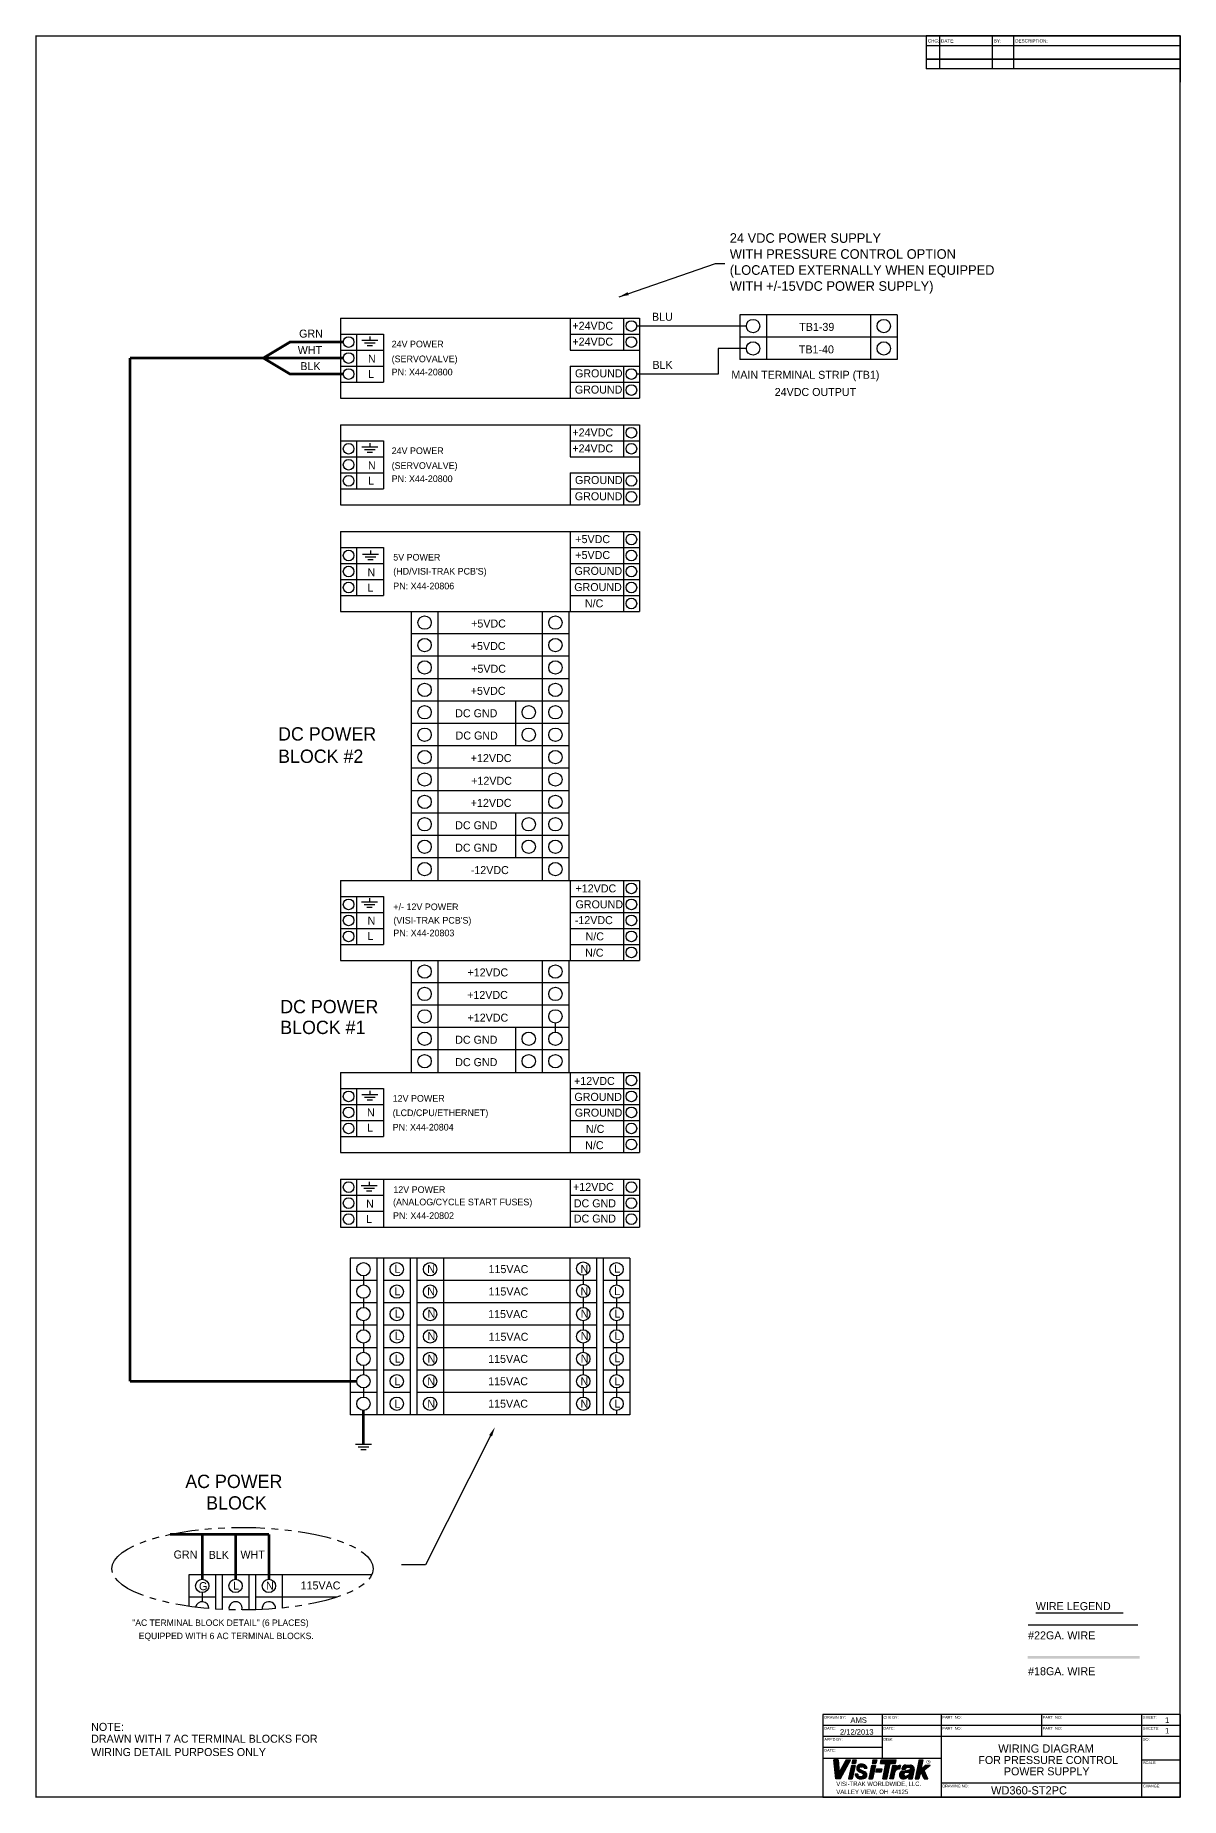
# Model space of a CAD drawing. Extents: x -174 to 331, y -206 to 77.
# Drawn here: x -6.07 to 15.41, y -206.46 to -173.42 of the extents above; entities that cross this region are included whole.
import ezdxf
from ezdxf import colors
from ezdxf.entities.mleader import LeaderData, LeaderLine
from ezdxf.enums import TextEntityAlignment as Align
from ezdxf.math import Vec2, Vec3

# ---------------------------------------------------------------- set-up
doc = ezdxf.new("R2010")
doc.units = 0
doc.header["$MEASUREMENT"] = 0
doc.linetypes.add('HIDDEN', pattern=[0.375, 0.25, -0.125])
doc.linetypes.add('PHANTOM2', pattern=[1.25, 0.625, -0.125, 0.125, -0.125, 0.125, -0.125])
doc.layers.get('0').update_dxf_attribs({"linetype": 'CONTINUOUS'})
doc.layers.add('1', color=3, linetype='CONTINUOUS')
doc.layers.add('TITLE', color=2, linetype='CONTINUOUS')
doc.dimstyles.get("Standard").update_dxf_attribs({"dimtxt": 0.18, "dimasz": 0.18, "dimexe": 0.18, "dimexo": 0.0625, "dimgap": 0.09, "dimtad": 0, "dimtih": 1, "dimtoh": 1, "dimdec": 4, "dimzin": 0, "dimdsep": 46, "dimtxsty": 'Standard', "dimcen": 0.09, "dimadec": 0, "dimazin": 0, "dimtfac": 1, "dimtdec": 4, "dimtofl": 0, "dimtmove": 0, "dimatfit": 3, "dimfxl": 1, "dimtolj": 1, "dimtzin": 0, "dimarcsym": 0})

# ---------------------------------------------------------------- blocks, each defined once
blk = doc.blocks.new('REVTITLE')
at = {"color": 2}
blk.add_line((3.85, 0), (3.85, -0.35), dxfattribs=at)
at = {"layer": 'TITLE'}
for p, q in [((3.85, 0), (0, 0)), ((0, 0), (0, -0.35)), ((3.85, -0.15), (0, -0.15)), ((0.2, 0), (0.2, -0.35)), ((1, 0), (1, -0.35)), ((1.325, 0), (1.325, -0.35))]:
    blk.add_line(p, q, dxfattribs=at)
for s, p in [('CHG:', (0.025, -0.1)), ('DATE:', (0.225, -0.1)), ('BY:', (1.025, -0.1)), ('DESCRIPTION:', (1.35, -0.1))]:
    blk.add_text(s, height=0.05, dxfattribs=at).set_placement(p)

msp = doc.modelspace()

# ---------------------------------------------------------------- hatches: boundary and pattern name
at = {"layer": 'TITLE'}
h = msp.add_hatch(dxfattribs=at)
h.set_pattern_fill('ANSI31', color=3, scale=0.0515, style=0)
h.set_pattern_definition([(45, (-15.762722, -206.030594), (-0.0045519999, 0.0045519999), [])])
h.paths.add_polyline_path([(9.96, -205.814), (10.059, -205.814), (10.074, -205.745), (9.791, -205.745), (9.776, -205.814), (9.88, -205.814), (9.821, -206.102), (9.9, -206.102)])
h.paths.add_polyline_path([(10.07, -205.878), (10.077, -205.849), (10.007, -205.849), (9.955, -206.102), (10.024, -206.102), (10.05, -205.979, -0.412622), (10.136, -205.92), (10.151, -205.849, 0.177777)])
h.paths.add_polyline_path([(10.324, -205.932), (10.201, -205.955, -0.000192), (10.201, -205.955, 1.176322), (10.236, -206.098), (10.315, -206.057), (10.306, -206.102), (10.375, -206.102), (10.411, -205.927, 0.450896), (10.338, -205.844), (10.254, -205.844, 0.343381), (10.182, -205.9), (10.178, -205.92), (10.247, -205.92, -0.408367), (10.285, -205.883), (10.321, -205.883, -0.927229)])
h.paths.add_polyline_path([(10.337, -205.978, -0.222166), (10.261, -206.05, -1.186669), (10.249, -205.978)], flags=16)
h.paths.add_polyline_path([(10.534, -205.923), (10.571, -205.745), (10.502, -205.745), (10.427, -206.102), (10.497, -206.102), (10.513, -206.023), (10.549, -205.991), (10.596, -206.102), (10.665, -206.102), (10.599, -205.945), (10.712, -205.844), (10.622, -205.844)])
h.paths.add_polyline_path([(9.559, -206.102), (9.628, -206.102), (9.684, -205.849), (9.615, -205.849)])
h.paths.add_polyline_path([(9.806, -205.913), (9.707, -205.913), (9.692, -205.978), (9.791, -205.978)])
h.paths.add_polyline_path([(9.692, -205.814), (9.707, -205.745), (9.638, -205.745), (9.622, -205.814)])
h.paths.add_polyline_path([(9.406, -205.873), (9.44, -205.873, -0.378254), (9.475, -205.903), (9.526, -205.903, 0.105062), (9.517, -205.872, 0.423951), (9.359, -205.847, 0.564165), (9.374, -205.968), (9.443, -205.998, -0.850893), (9.428, -206.058), (9.387, -206.058, -0.428023), (9.356, -206.024), (9.356, -206.015), (9.304, -206.015, 0.10636), (9.309, -206.043, 0.275844), (9.407, -206.102), (9.437, -206.102, 0.11899), (9.487, -206.087, 0.591571), (9.486, -205.967), (9.395, -205.926, -0.984349)])
h.paths.add_polyline_path([(9.303, -205.849), (9.234, -205.849), (9.178, -206.102), (9.247, -206.102)])
h.paths.add_polyline_path([(9.311, -205.814), (9.321, -205.745), (9.257, -205.745), (9.242, -205.814)])
h.paths.add_polyline_path([(9.216, -205.745), (9.132, -205.745), (9.003, -205.983), (8.983, -205.745), (8.904, -205.745), (8.943, -206.102), (9.023, -206.102)])

# ---------------------------------------------------------------- linework, layer by layer
at = {"color": 2}
for p, q in [((10.636, -173.864), (15.395, -173.864)), ((15.395, -173.864), (15.395, -174.296))]:
    msp.add_line(p, q, dxfattribs=at)
for p, q in [((-0.342, -178.719), (5.258, -178.719)), ((-0.342, -178.719), (5.258, -178.719)), ((-0.342, -178.719), (-0.342, -180.219)), ((3.958, -178.719), (3.958, -179.319)), ((4.958, -178.719), (4.958, -179.319)), ((5.258, -178.719), (5.258, -180.219)), ((5.258, -178.719), (5.258, -180.219)), ((7.139, -178.659), (7.139, -179.499)), ((9.59, -178.659), (9.59, -179.499)), ((10.09, -178.659), (10.09, -179.499)), ((-0.342, -179.019), (0.458, -179.019)), ((-0.042, -179.019), (-0.042, -179.919)), ((0.458, -179.019), (0.458, -179.919)), ((3.958, -179.019), (5.258, -179.019)), ((7.264, -178.869), (5.208, -178.869)), ((-1.291, -179.169), (-1.791, -179.469)), ((-0.292, -179.169), (-1.291, -179.169)), ((-0.342, -179.319), (0.458, -179.319)), ((3.958, -179.319), (5.258, -179.319)), ((6.735, -179.289), (6.735, -179.769)), ((7.264, -179.289), (6.735, -179.289)), ((6.735, -179.289), (6.735, -179.769)), ((7.264, -179.289), (6.735, -179.289)), ((-1.791, -179.469), (-1.291, -179.769)), ((-0.292, -179.469), (-1.791, -179.469)), ((-0.342, -179.619), (0.458, -179.619)), ((3.958, -179.619), (3.958, -180.219)), ((3.958, -179.619), (5.258, -179.619)), ((4.958, -179.619), (4.958, -180.219)), ((-0.292, -179.769), (-1.291, -179.769)), ((-0.342, -179.919), (0.458, -179.919)), ((3.958, -179.919), (5.258, -179.919)), ((6.735, -179.769), (5.208, -179.769)), ((-0.342, -180.219), (5.258, -180.219)), ((-0.342, -180.219), (5.258, -180.219)), ((0.982, -180.219), (3.933, -180.219)), ((-0.342, -180.719), (5.258, -180.719)), ((-0.342, -180.719), (5.258, -180.719)), ((-0.342, -180.719), (-0.342, -182.219)), ((-0.342, -181.019), (0.458, -181.019)), ((-0.042, -181.019), (-0.042, -181.919)), ((0.458, -181.019), (0.458, -181.919)), ((3.958, -180.719), (3.958, -181.319)), ((3.958, -181.019), (5.258, -181.019)), ((4.958, -180.719), (4.958, -181.319)), ((5.258, -180.719), (5.258, -182.219)), ((-0.342, -181.319), (0.458, -181.319)), ((3.958, -181.319), (5.258, -181.319)), ((-0.342, -181.619), (0.458, -181.619)), ((3.958, -181.619), (3.958, -182.219)), ((3.958, -181.619), (5.258, -181.619)), ((4.958, -181.619), (4.958, -182.219)), ((-0.342, -181.919), (0.458, -181.919)), ((3.958, -181.919), (5.258, -181.919)), ((-0.342, -182.219), (5.258, -182.219)), ((-0.342, -182.219), (5.258, -182.219)), ((0.982, -182.219), (3.933, -182.219)), ((-0.342, -182.719), (5.258, -182.719)), ((-0.342, -182.719), (5.258, -182.719)), ((-0.342, -182.719), (-0.342, -184.219)), ((-0.342, -183.019), (0.458, -183.019)), ((-0.042, -183.019), (-0.042, -183.919)), ((0.458, -183.019), (0.458, -183.919)), ((3.958, -182.719), (3.958, -184.219)), ((3.958, -183.019), (5.258, -183.019)), ((4.958, -182.719), (4.958, -184.219)), ((5.258, -182.719), (5.258, -184.219)), ((-0.342, -183.319), (0.458, -183.319)), ((3.958, -183.319), (5.258, -183.319)), ((-0.342, -183.619), (0.458, -183.619)), ((3.958, -183.619), (5.258, -183.619)), ((-0.342, -183.919), (0.458, -183.919)), ((3.958, -183.919), (5.258, -183.919)), ((-0.342, -184.219), (5.258, -184.219)), ((0.982, -184.219), (3.933, -184.219)), ((0.982, -184.219), (0.982, -186.319)), ((3.433, -184.219), (3.433, -186.319)), ((3.933, -184.219), (3.933, -186.319)), ((2.933, -185.899), (2.933, -186.319)), ((0.982, -186.319), (0.982, -189.259)), ((2.933, -186.319), (2.933, -186.739)), ((3.433, -186.319), (3.433, -189.259)), ((3.933, -186.319), (3.933, -189.259)), ((2.933, -187.999), (2.933, -188.839)), ((-0.342, -189.259), (-0.342, -190.759)), ((-0.342, -189.259), (5.258, -189.259)), ((-0.342, -189.259), (5.258, -189.259)), ((0.982, -189.259), (3.933, -189.259)), ((3.958, -189.259), (3.958, -190.759)), ((4.958, -189.259), (4.958, -190.759)), ((5.258, -189.259), (5.258, -190.759)), ((-0.342, -189.559), (0.458, -189.559)), ((-0.042, -189.559), (-0.042, -190.459)), ((0.458, -189.559), (0.458, -190.459)), ((3.958, -189.559), (5.258, -189.559)), ((-0.342, -189.859), (0.458, -189.859)), ((3.958, -189.859), (5.258, -189.859)), ((-0.342, -190.159), (0.458, -190.159)), ((3.958, -190.159), (5.258, -190.159)), ((-0.342, -190.459), (0.458, -190.459)), ((3.958, -190.459), (5.258, -190.459)), ((-0.342, -190.759), (5.258, -190.759)), ((0.982, -190.759), (3.933, -190.759)), ((0.982, -190.759), (3.933, -190.759)), ((0.982, -190.759), (0.982, -192.859)), ((3.433, -190.759), (3.433, -192.859)), ((3.933, -190.759), (3.933, -192.859)), ((3.683, -192.104), (3.683, -191.934)), ((2.933, -192.019), (2.933, -192.859)), ((-0.342, -192.859), (5.258, -192.859)), ((-0.342, -192.859), (5.258, -192.859)), ((-0.342, -192.859), (-0.342, -194.359)), ((0.982, -192.859), (3.933, -192.859)), ((3.958, -192.859), (3.958, -194.359)), ((4.958, -192.859), (4.958, -194.359)), ((5.258, -192.859), (5.258, -194.359)), ((-0.342, -193.159), (0.458, -193.159)), ((-0.042, -193.159), (-0.042, -194.059)), ((0.458, -193.159), (0.458, -194.059)), ((3.958, -193.159), (5.258, -193.159)), ((-0.342, -193.459), (0.458, -193.459)), ((3.958, -193.459), (5.258, -193.459)), ((-0.342, -193.759), (0.458, -193.759)), ((3.958, -193.759), (5.258, -193.759)), ((-0.342, -194.059), (0.458, -194.059)), ((3.958, -194.059), (5.258, -194.059)), ((-0.342, -194.359), (5.258, -194.359)), ((0.982, -194.359), (3.933, -194.359)), ((-0.342, -194.859), (5.258, -194.859)), ((-0.342, -194.859), (5.258, -194.859)), ((-0.342, -194.859), (5.258, -194.859)), ((-0.342, -194.859), (-0.342, -195.759)), ((-0.042, -194.859), (-0.042, -195.759)), ((0.458, -194.859), (0.458, -195.759)), ((0.982, -194.859), (3.933, -194.859)), ((3.958, -194.859), (3.958, -195.759)), ((4.958, -194.859), (4.958, -195.759)), ((5.258, -194.859), (5.258, -195.759)), ((-0.342, -195.159), (0.458, -195.159)), ((3.958, -195.159), (5.258, -195.159)), ((-0.342, -195.459), (0.458, -195.459)), ((3.958, -195.459), (5.258, -195.459)), ((-0.342, -195.759), (5.258, -195.759)), ((-0.165, -196.339), (-0.165, -199.279)), ((0.335, -196.339), (0.335, -199.279)), ((0.46, -196.339), (0.46, -199.279)), ((0.96, -196.339), (0.96, -199.279)), ((1.085, -196.339), (1.085, -199.279)), ((1.585, -196.339), (1.585, -199.279)), ((3.956, -196.339), (3.956, -199.279)), ((4.456, -196.339), (4.456, -199.279)), ((4.581, -196.339), (4.581, -199.279)), ((5.081, -196.339), (5.081, -199.279)), ((0.085, -196.674), (0.085, -196.844)), ((4.206, -196.661), (4.206, -196.844)), ((4.581, -196.759), (4.581, -198.859)), ((4.831, -196.674), (4.831, -196.844)), ((0.085, -197.094), (0.085, -197.264)), ((4.206, -197.081), (4.206, -197.264)), ((4.831, -197.094), (4.831, -197.264)), ((0.085, -197.514), (0.085, -197.684)), ((4.206, -197.514), (4.206, -197.684)), ((4.831, -197.514), (4.831, -197.684)), ((0.085, -197.934), (0.085, -198.104)), ((4.206, -197.934), (4.206, -198.104)), ((4.831, -197.934), (4.831, -198.104)), ((0.085, -198.354), (0.085, -198.524)), ((4.206, -198.354), (4.206, -198.524)), ((4.831, -198.354), (4.831, -198.524)), ((0.085, -198.774), (0.085, -198.944)), ((4.206, -198.774), (4.206, -198.944)), ((4.831, -198.774), (4.831, -198.859)), ((4.831, -198.774), (4.831, -198.944)), ((4.831, -199.194), (4.831, -199.279)), ((-2.938, -202.36), (-2.938, -201.519)), ((-2.313, -202.36), (-2.313, -201.519)), ((-1.688, -202.36), (-1.688, -201.519)), ((-3.188, -202.275), (-3.188, -202.868)), ((-2.688, -202.275), (-2.688, -202.919)), ((-2.563, -202.275), (-2.563, -202.927)), ((-2.063, -202.275), (-2.063, -202.935)), ((-1.938, -202.275), (-1.938, -202.932)), ((-1.438, -202.275), (-1.438, -202.9)), ((-2.938, -202.61), (-2.938, -202.78)), ((12.69, -202.989), (14.327, -202.989)), ((12.544, -203.213), (14.606, -203.213))]:
    msp.add_line(p, q)
at = {"color": 7, "linetype": 'Continuous'}
for p, q in [((10.09, -178.659), (7.139, -178.659)), ((7.639, -178.659), (7.639, -179.499)), ((10.09, -179.079), (7.139, -179.079)), ((10.09, -179.499), (7.139, -179.499)), ((1.482, -184.219), (1.482, -186.319)), ((3.933, -184.639), (0.982, -184.639)), ((3.933, -185.059), (0.982, -185.059)), ((3.933, -185.479), (0.982, -185.479)), ((3.933, -185.899), (0.982, -185.899)), ((3.933, -186.319), (0.982, -186.319)), ((3.933, -186.319), (0.982, -186.319)), ((1.482, -186.319), (1.482, -189.259)), ((3.933, -186.739), (0.982, -186.739)), ((3.933, -187.159), (0.982, -187.159)), ((3.933, -187.579), (0.982, -187.579)), ((3.933, -187.999), (0.982, -187.999)), ((3.933, -188.419), (0.982, -188.419)), ((3.933, -188.419), (0.982, -188.419)), ((3.933, -188.839), (0.982, -188.839)), ((1.482, -190.759), (1.482, -192.859)), ((3.933, -191.179), (0.982, -191.179)), ((3.933, -191.599), (0.982, -191.599)), ((3.933, -192.019), (0.982, -192.019)), ((3.933, -192.439), (0.982, -192.439)), ((5.081, -196.339), (-0.165, -196.339)), ((0.335, -196.759), (-0.165, -196.759)), ((0.96, -196.759), (0.46, -196.759)), ((4.456, -196.759), (1.085, -196.759)), ((5.081, -196.759), (4.581, -196.759)), ((0.335, -197.179), (-0.165, -197.179)), ((0.96, -197.179), (0.46, -197.179)), ((4.456, -197.179), (1.085, -197.179)), ((5.081, -197.179), (4.581, -197.179)), ((0.335, -197.599), (-0.165, -197.599)), ((0.96, -197.599), (0.46, -197.599)), ((4.456, -197.599), (1.085, -197.599)), ((5.081, -197.599), (4.581, -197.599)), ((0.335, -198.019), (-0.165, -198.019)), ((0.96, -198.019), (0.46, -198.019)), ((4.456, -198.019), (1.085, -198.019)), ((5.081, -198.019), (4.581, -198.019)), ((0.335, -198.439), (-0.165, -198.439)), ((0.96, -198.439), (0.46, -198.439)), ((4.456, -198.439), (1.085, -198.439)), ((2.505, -198.439), (1.585, -198.439)), ((5.081, -198.439), (4.581, -198.439)), ((0.335, -198.859), (-0.165, -198.859)), ((0.96, -198.859), (0.46, -198.859)), ((4.456, -198.859), (1.085, -198.859)), ((2.505, -198.859), (1.585, -198.859)), ((5.081, -198.859), (4.581, -198.859)), ((5.081, -199.279), (-0.165, -199.279)), ((2.505, -199.279), (1.585, -199.279)), ((0.243, -202.275), (-3.188, -202.275)), ((-2.688, -202.695), (-3.188, -202.695)), ((-2.063, -202.695), (-2.563, -202.695)), ((-0.405, -202.695), (-1.938, -202.695))]:
    msp.add_line(p, q, dxfattribs=at)
at = {"color": 3}
for p, q in [((0.056, -179.134), (0.356, -179.134)), ((0.106, -179.184), (0.306, -179.184)), ((0.156, -179.234), (0.256, -179.234)), ((0.206, -179.066), (0.206, -179.134)), ((0.056, -181.134), (0.356, -181.134)), ((0.106, -181.184), (0.306, -181.184)), ((0.156, -181.234), (0.256, -181.234)), ((0.206, -181.066), (0.206, -181.134)), ((0.065, -183.142), (0.365, -183.142)), ((0.115, -183.192), (0.315, -183.192)), ((0.165, -183.242), (0.265, -183.242)), ((0.215, -183.075), (0.215, -183.142)), ((0.201, -189.592), (0.201, -189.66)), ((0.051, -189.66), (0.351, -189.66)), ((0.101, -189.71), (0.301, -189.71)), ((0.151, -189.76), (0.251, -189.76)), ((0.205, -193.207), (0.205, -193.275)), ((0.055, -193.275), (0.355, -193.275)), ((0.105, -193.325), (0.305, -193.325)), ((0.155, -193.375), (0.255, -193.375)), ((0.191, -194.911), (0.191, -194.978)), ((0.041, -194.978), (0.341, -194.978)), ((0.091, -195.028), (0.291, -195.028)), ((0.141, -195.078), (0.241, -195.078)), ((15.395, -204.898), (15.395, -206.443)), ((8.7, -206.443), (15.395, -206.443))]:
    msp.add_line(p, q, dxfattribs=at)
at = {"color": 7}
for p, q in [((-0.065, -199.83), (0.235, -199.83)), ((0.085, -199.667), (0.085, -199.83)), ((-0.015, -199.88), (0.185, -199.88)), ((0.035, -199.93), (0.135, -199.93))]:
    msp.add_line(p, q, dxfattribs=at)
at = {"const_width": 0.05}
for points in [[(-0.292, -179.169), (-1.291, -179.169), (-1.791, -179.469), (-1.291, -179.769), (-0.292, -179.769)], [(-1.791, -179.469), (-0.292, -179.469)], [(0.085, -199.194), (0.085, -199.83)], [(-2.938, -201.519), (-2.938, -202.36)], [(-2.313, -201.519), (-2.313, -202.36)], [(-1.688, -201.519), (-1.688, -202.36)]]:
    msp.add_lwpolyline(points, dxfattribs=at)
at = {"linetype": 'HIDDEN', "const_width": 0.05}
for points in [[(-4.291, -198.649), (-4.291, -179.469)], [(-1.791, -179.469), (-4.291, -179.469)], [(-0.04, -198.649), (-4.291, -198.649)], [(-1.688, -201.519), (-3.541, -201.519)]]:
    msp.add_lwpolyline(points, dxfattribs=at)
for centre, radius in [((5.108, -178.869), 0.1), ((7.389, -178.869), 0.125), ((9.84, -178.869), 0.125), ((-0.192, -179.169), 0.1), ((-0.192, -179.469), 0.1), ((5.108, -179.169), 0.1), ((7.389, -179.289), 0.125), ((9.84, -179.289), 0.125), ((-0.192, -179.769), 0.1), ((5.108, -179.769), 0.1), ((5.108, -180.069), 0.1), ((5.108, -180.869), 0.1), ((-0.192, -181.169), 0.1), ((-0.192, -181.469), 0.1), ((5.108, -181.169), 0.1), ((-0.192, -181.769), 0.1), ((5.108, -181.769), 0.1), ((5.108, -182.069), 0.1), ((5.108, -182.869), 0.1), ((-0.192, -183.169), 0.1), ((5.108, -183.169), 0.1), ((-0.192, -183.469), 0.1), ((-0.192, -183.769), 0.1), ((5.108, -183.469), 0.1), ((5.108, -183.769), 0.1), ((5.108, -184.069), 0.1), ((1.232, -184.429), 0.125), ((3.683, -184.429), 0.125), ((1.232, -184.849), 0.125), ((3.683, -184.849), 0.125), ((1.232, -185.269), 0.125), ((3.683, -185.269), 0.125), ((1.232, -185.689), 0.125), ((3.683, -185.689), 0.125), ((1.232, -186.109), 0.125), ((3.183, -186.109), 0.125), ((3.683, -186.109), 0.125), ((1.232, -186.529), 0.125), ((3.183, -186.529), 0.125), ((3.683, -186.529), 0.125), ((1.232, -186.949), 0.125), ((3.683, -186.949), 0.125), ((1.232, -187.369), 0.125), ((3.683, -187.369), 0.125), ((1.232, -187.789), 0.125), ((3.683, -187.789), 0.125), ((1.232, -188.209), 0.125), ((3.183, -188.209), 0.125), ((3.683, -188.209), 0.125), ((1.232, -188.629), 0.125), ((3.183, -188.629), 0.125), ((3.683, -188.629), 0.125), ((1.232, -189.049), 0.125), ((3.683, -189.049), 0.125), ((-0.192, -189.709), 0.1), ((5.108, -189.409), 0.1), ((5.108, -189.709), 0.1), ((-0.192, -190.009), 0.1), ((5.108, -190.009), 0.1), ((-0.192, -190.309), 0.1), ((5.108, -190.309), 0.1), ((5.108, -190.609), 0.1), ((1.232, -190.969), 0.125), ((3.683, -190.969), 0.125), ((1.232, -191.389), 0.125), ((3.683, -191.389), 0.125), ((1.232, -191.809), 0.125), ((3.683, -191.809), 0.125), ((1.232, -192.229), 0.125), ((3.183, -192.229), 0.125), ((3.683, -192.229), 0.125), ((1.232, -192.649), 0.125), ((3.183, -192.649), 0.125), ((3.683, -192.649), 0.125), ((5.108, -193.009), 0.1), ((-0.192, -193.309), 0.1), ((5.108, -193.309), 0.1), ((-0.192, -193.609), 0.1), ((5.108, -193.609), 0.1), ((-0.192, -193.909), 0.1), ((5.108, -193.909), 0.1), ((5.108, -194.209), 0.1), ((-0.192, -195.009), 0.1), ((5.108, -195.009), 0.1), ((-0.192, -195.309), 0.1), ((5.108, -195.309), 0.1), ((-0.192, -195.609), 0.1), ((5.108, -195.609), 0.1), ((0.085, -196.549), 0.125), ((0.71, -196.549), 0.125), ((1.335, -196.549), 0.125), ((4.206, -196.536), 0.125), ((4.831, -196.549), 0.125), ((0.085, -196.969), 0.125), ((0.71, -196.969), 0.125), ((1.335, -196.969), 0.125), ((4.206, -196.956), 0.125), ((4.831, -196.969), 0.125), ((0.085, -197.389), 0.125), ((0.71, -197.389), 0.125), ((1.335, -197.389), 0.125), ((4.206, -197.389), 0.125), ((4.831, -197.389), 0.125), ((0.085, -197.809), 0.125), ((0.71, -197.809), 0.125), ((1.335, -197.809), 0.125), ((4.206, -197.809), 0.125), ((4.831, -197.809), 0.125), ((0.085, -198.229), 0.125), ((0.71, -198.229), 0.125), ((1.335, -198.229), 0.125), ((4.206, -198.229), 0.125), ((4.831, -198.229), 0.125), ((0.085, -198.649), 0.125), ((0.71, -198.649), 0.125), ((1.335, -198.649), 0.125), ((4.206, -198.649), 0.125), ((4.831, -198.649), 0.125), ((0.085, -199.069), 0.125), ((0.71, -199.069), 0.125), ((1.335, -199.069), 0.125), ((4.206, -199.069), 0.125), ((4.831, -199.069), 0.125), ((-2.938, -202.485), 0.125), ((-2.313, -202.485), 0.125), ((-1.688, -202.485), 0.125)]:
    msp.add_circle(centre, radius)
for centre, start, end in [((-2.938, -202.905), 357.8309, 170.455), ((-2.313, -202.905), 345.6934, 192.3494), ((-1.688, -202.905), 357.3118, 190.1411)]:
    msp.add_arc(centre, 0.125, start, end)
at = {"linetype": 'PHANTOM2'}
msp.add_ellipse((-2.181, -202.162), major_axis=(-2.45, 0), ratio=0.315798, dxfattribs=at)
msp.add_trace([(12.538, -203.801), (12.538, -203.851), (14.638, -203.801), (14.638, -203.851)])
at = {"layer": 'TITLE'}
for p, q in [((15.395, -173.864), (10.636, -173.864)), ((10.636, -173.864), (10.636, -174.049)), ((15.395, -174.049), (10.636, -174.049)), ((10.883, -173.864), (10.883, -174.049)), ((11.872, -173.864), (11.872, -174.049)), ((12.274, -173.864), (12.274, -174.049))]:
    msp.add_line(p, q, dxfattribs=at)
at = {"layer": 'TITLE', "color": 3}
for p, q in [((15.395, -204.898), (8.7, -204.898)), ((8.7, -204.898), (8.7, -206.443)), ((15.395, -205.104), (8.7, -205.104)), ((9.807, -204.898), (9.807, -205.722)), ((10.914, -204.898), (10.914, -206.443)), ((12.794, -204.898), (12.794, -205.31)), ((14.674, -204.898), (14.674, -206.443)), ((15.395, -205.31), (8.7, -205.31)), ((9.807, -205.516), (8.7, -205.516)), ((10.914, -205.722), (8.7, -205.722)), ((8.943, -206.102), (8.904, -205.745)), ((8.983, -205.745), (8.904, -205.745)), ((8.983, -205.745), (9.003, -205.983)), ((9.132, -205.745), (9.003, -205.983)), ((9.216, -205.745), (9.023, -206.102)), ((9.132, -205.745), (9.216, -205.745)), ((9.257, -205.745), (9.242, -205.814)), ((9.242, -205.814), (9.311, -205.814)), ((9.257, -205.745), (9.321, -205.745)), ((9.321, -205.745), (9.311, -205.814)), ((9.638, -205.745), (9.622, -205.814)), ((9.622, -205.814), (9.692, -205.814)), ((9.638, -205.745), (9.707, -205.745)), ((9.707, -205.745), (9.692, -205.814)), ((9.776, -205.814), (9.791, -205.745)), ((9.776, -205.814), (9.88, -205.814)), ((9.791, -205.745), (10.074, -205.745)), ((9.821, -206.102), (9.88, -205.814)), ((9.9, -206.102), (9.96, -205.814)), ((9.96, -205.814), (10.059, -205.814)), ((10.059, -205.814), (10.074, -205.745)), ((10.502, -205.745), (10.427, -206.102)), ((10.502, -205.745), (10.571, -205.745)), ((10.571, -205.745), (10.534, -205.923)), ((14.674, -205.747), (15.395, -205.747)), ((9.023, -206.102), (8.943, -206.102)), ((9.234, -205.849), (9.178, -206.102)), ((9.178, -206.102), (9.247, -206.102)), ((9.178, -206.102), (9.247, -206.102)), ((9.232, -205.849), (9.304, -205.849)), ((9.234, -205.849), (9.303, -205.849)), ((9.303, -205.849), (9.247, -206.102)), ((9.356, -206.015), (9.304, -206.015)), ((9.356, -206.015), (9.356, -206.023)), ((9.443, -205.998), (9.374, -205.968)), ((9.387, -206.058), (9.428, -206.058)), ((9.395, -205.926), (9.486, -205.967)), ((9.406, -205.873), (9.441, -205.873)), ((9.407, -206.102), (9.437, -206.102)), ((9.475, -205.903), (9.526, -205.903)), ((9.615, -205.849), (9.559, -206.102)), ((9.613, -205.849), (9.559, -206.102)), ((9.559, -206.102), (9.628, -206.102)), ((9.559, -206.102), (9.628, -206.102)), ((9.613, -205.849), (9.685, -205.849)), ((9.615, -205.849), (9.684, -205.849)), ((9.684, -205.849), (9.628, -206.102)), ((9.692, -205.978), (9.707, -205.913)), ((9.791, -205.978), (9.692, -205.978)), ((9.707, -205.913), (9.806, -205.913)), ((9.806, -205.913), (9.791, -205.978)), ((9.821, -206.102), (9.9, -206.102)), ((9.955, -206.102), (10.007, -205.849)), ((10.024, -206.102), (9.955, -206.102)), ((10.007, -205.849), (10.077, -205.849)), ((10.024, -206.102), (10.05, -205.979)), ((10.07, -205.879), (10.077, -205.849)), ((10.151, -205.849), (10.136, -205.92)), ((10.182, -205.9), (10.178, -205.92)), ((10.178, -205.92), (10.247, -205.92)), ((10.201, -205.955), (10.324, -205.932)), ((10.236, -206.098), (10.315, -206.057)), ((10.249, -205.978), (10.337, -205.978)), ((10.254, -205.844), (10.338, -205.844)), ((10.285, -205.883), (10.321, -205.883)), ((10.315, -206.057), (10.306, -206.102)), ((10.306, -206.102), (10.375, -206.102)), ((10.411, -205.927), (10.375, -206.102)), ((10.427, -206.102), (10.497, -206.102)), ((10.513, -206.023), (10.497, -206.102)), ((10.513, -206.023), (10.549, -205.991)), ((10.534, -205.923), (10.622, -205.844)), ((10.596, -206.102), (10.549, -205.991)), ((10.596, -206.102), (10.665, -206.102)), ((10.599, -205.945), (10.712, -205.844)), ((10.665, -206.102), (10.599, -205.945)), ((10.622, -205.844), (10.712, -205.844)), ((15.395, -206.185), (10.914, -206.185))]:
    msp.add_line(p, q, dxfattribs=at)
at = {"layer": 'TITLE', "color": 3, "const_width": 0.0257}
msp.add_lwpolyline([(15.395, -173.431), (15.395, -206.443), (-6.055, -206.443), (-6.055, -173.431)], close=True, dxfattribs=at)
at = {"layer": 'TITLE', "color": 3, "const_width": 0.0062}
msp.add_lwpolyline([(10.641, -205.782, 1), (10.709, -205.782, 1)], format="xyb", close=True, dxfattribs=at)
at = {"layer": 'TITLE', "color": 3}
for centre, radius, start, end in [((9.371, -206.016), 0.0669, 179.2838, 203.5684), ((9.408, -205.99), 0.112, 208.0607, 269.7456), ((9.403, -205.903), 0.0711, 127.9497, 246.1788), ((9.388, -206.026), 0.0318, 175.797, 268.4851), ((9.426, -205.936), 0.112, 34.7936, 126.6918), ((9.401, -205.9), 0.027, 79.3529, 257.5453), ((9.431, -206.027), 0.0309, 265.3511, 66.928), ((9.433, -205.99), 0.112, 272.2888, 299.4317), ((9.44, -205.908), 0.0354, 8.1095, 89.1895), ((9.454, -206.028), 0.0685, 299.1616, 61.9256), ((9.449, -205.909), 0.0776, 4.1049, 28.0953), ((10.123, -205.993), 0.0744, 79.3398, 169.0282), ((10.151, -205.973), 0.124, 90, 130.5358), ((10.207, -206.029), 0.0744, 94.4163, 292.9493), ((10.254, -205.918), 0.0744, 90, 165.806), ((10.249, -206.015), 0.0372, 89.7586, 289.2759), ((10.285, -205.92), 0.0372, 90, 178.854), ((10.222, -205.933), 0.124, 288.4864, 338.5893), ((10.321, -205.908), 0.0248, 278.6497, 90), ((10.338, -205.918), 0.0744, 352.9184, 90)]:
    msp.add_arc(centre, radius, start, end, dxfattribs=at)

# ---------------------------------------------------------------- block references
at = {"layer": 'TITLE', "color": 3, "xscale": 1.236, "yscale": 1.236, "zscale": 1.236}
msp.add_blockref('REVTITLE', (10.636, -173.431), dxfattribs=at)

# ---------------------------------------------------------------- texts
msp.add_text('"AC TERMINAL BLOCK DETAIL" (6 PLACES)', height=0.12).set_placement((-4.249, -203.234))
at = {"color": 3, "insert": (6.953, -177.696), "char_height": 0.18, "attachment_point": 4}
msp.add_mtext('24 VDC POWER SUPPLY\\PWITH PRESSURE CONTROL OPTION\\P(LOCATED EXTERNALLY WHEN EQUIPPED\\PWITH +/-15VDC POWER SUPPLY)', dxfattribs=at)
at = {"layer": '1'}
for s, p in [('BLU', (5.885, -178.77)), ('BLK', (5.882, -179.672))]:
    msp.add_text(s, height=0.15, dxfattribs=at).set_placement(p, align=Align.RIGHT)
for s, p in [('GRN', (-0.898, -179.011)), ('WHT', (-0.918, -179.319)), ('BLK', (-0.909, -179.621)), ('GRN', (-3.251, -201.896)), ('BLK', (-2.627, -201.903)), ('WHT', (-1.992, -201.898))]:
    msp.add_text(s, height=0.15, dxfattribs=at).set_placement(p, align=Align.MIDDLE)
for s, p in [('+24VDC', (4.002, -178.864)), ('+24VDC', (4.002, -179.162)), ('TB1-40', (8.248, -179.307)), ('N', (0.17, -179.48)), ('L', (0.17, -179.767)), ('GROUND', (4.051, -179.756)), ('GROUND', (4.048, -180.06)), ('+24VDC', (4.002, -180.864)), ('+24VDC', (4.002, -181.162)), ('N', (0.17, -181.48)), ('L', (0.17, -181.767)), ('GROUND', (4.051, -181.756)), ('GROUND', (4.048, -182.06)), ('+5VDC', (4.057, -182.863)), ('+5VDC', (4.057, -183.161)), ('N', (0.161, -183.487)), ('GROUND', (4.037, -183.762)), ('GROUND', (4.043, -183.458)), ('L', (0.161, -183.773)), ('N/C', (4.237, -184.067)), ('+5VDC', (2.097, -184.867)), ('+5VDC', (2.105, -185.293)), ('+5VDC', (2.097, -185.707)), ('DC GND', (1.805, -186.127)), ('+12VDC', (2.097, -186.967)), ('+12VDC', (2.105, -187.393)), ('+12VDC', (2.097, -187.807)), ('DC GND', (1.805, -188.227)), ('DC GND', (1.805, -188.647)), ('-12VDC', (2.097, -189.067)), ('+12VDC', (4.061, -189.41)), ('GROUND', (4.061, -189.709)), ('N', (0.162, -190.013)), ('-12VDC', (4.047, -190.005)), ('L', (0.162, -190.3)), ('N/C', (4.249, -190.309)), ('N/C', (4.241, -190.615)), ('+12VDC', (2.029, -191.407)), ('+12VDC', (2.036, -191.833)), ('DC GND', (1.805, -192.247)), ('DC GND', (1.805, -192.667)), ('+12VDC', (4.033, -193.02)), ('GROUND', (4.04, -193.318)), ('N', (0.152, -193.609)), ('GROUND', (4.047, -193.614)), ('L', (0.152, -193.896)), ('N/C', (4.256, -193.918)), ('N/C', (4.242, -194.224)), ('N', (0.135, -195.32)), ('+12VDC', (4.015, -195.005)), ('DC GND', (4.029, -195.313)), ('L', (0.135, -195.607)), ('DC GND', (4.029, -195.599)), ('L', (0.665, -196.541)), ('N', (1.282, -196.543)), ('N', (4.154, -196.542)), ('L', (4.787, -196.538)), ('L', (0.665, -196.961)), ('N', (1.282, -196.963)), ('N', (4.154, -196.962)), ('L', (4.787, -196.958)), ('L', (0.67, -197.381)), ('N', (1.287, -197.383)), ('115VAC', (2.423, -197.389)), ('N', (4.158, -197.382)), ('L', (4.792, -197.379)), ('L', (0.67, -197.797)), ('N', (1.287, -197.799)), ('115VAC', (2.431, -197.815)), ('N', (4.158, -197.798)), ('L', (4.792, -197.795)), ('L', (0.67, -198.222)), ('N', (1.287, -198.224)), ('115VAC', (2.423, -198.229)), ('N', (4.158, -198.222)), ('L', (4.792, -198.219)), ('L', (0.667, -198.65)), ('N', (1.284, -198.651)), ('115VAC', (2.423, -198.649)), ('N', (4.155, -198.65)), ('L', (4.789, -198.647)), ('L', (0.667, -199.07)), ('N', (1.284, -199.071)), ('115VAC', (2.423, -199.069)), ('N', (4.155, -199.07)), ('L', (4.789, -199.067)), ('G', (-2.998, -202.489)), ('L', (-2.357, -202.477)), ('N', (-1.741, -202.479))]:
    msp.add_text(s, height=0.15, dxfattribs=at).set_placement(p, align=Align.MIDDLE_LEFT)
for s, height, p in [('TB1-39', 0.15, (8.255, -178.96)), ('24V POWER', 0.125, (0.614, -179.269)), ('(SERVOVALVE)', 0.125, (0.614, -179.547)), ('PN: X44-20800', 0.125, (0.614, -179.794)), ('MAIN TERMINAL STRIP (TB1)', 0.15, (6.983, -179.858)), ('24VDC OUTPUT', 0.15, (7.795, -180.18)), ('24V POWER', 0.125, (0.614, -181.269)), ('(SERVOVALVE)', 0.125, (0.614, -181.547)), ('PN: X44-20800', 0.125, (0.614, -181.794)), ('5V POWER', 0.125, (0.644, -183.265)), ("(HD/VISI-TRAK PCB'S)", 0.125, (0.644, -183.528)), ('PN: X44-20806', 0.125, (0.644, -183.804)), ('+5VDC', 0.15, (2.104, -184.52)), ('DC POWER', 0.25, (-1.515, -186.639)), ('DC GND', 0.15, (1.812, -186.62)), ('BLOCK #2', 0.25, (-1.515, -187.058)), ('+/- 12V POWER', 0.125, (0.646, -189.818)), ("(VISI-TRAK PCB'S)", 0.125, (0.646, -190.071)), ('PN: X44-20803', 0.125, (0.646, -190.308)), ('+12VDC', 0.15, (2.035, -191.06)), ('DC POWER', 0.25, (-1.475, -191.751)), ('BLOCK #1', 0.25, (-1.475, -192.14)), ('(LCD/CPU/ETHERNET)', 0.125, (0.633, -193.679)), ('12V POWER', 0.125, (0.633, -193.409)), ('PN: X44-20804', 0.125, (0.633, -193.949)), ('(ANALOG/CYCLE START FUSES)', 0.125, (0.64, -195.351)), ('12V POWER', 0.125, (0.645, -195.119)), ('PN: X44-20802', 0.125, (0.64, -195.606)), ('115VAC', 0.15, (2.43, -196.621)), ('115VAC', 0.15, (2.43, -197.041)), ('AC POWER', 0.25, (-3.255, -200.65)), ('BLOCK', 0.25, (-2.863, -201.054)), ('115VAC', 0.15, (-1.093, -202.551)), ('WIRE LEGEND', 0.15, (12.69, -202.939)), ('EQUIPPED WITH 6 AC TERMINAL BLOCKS.', 0.12, (-4.128, -203.482)), ('#22GA. WIRE', 0.15, (12.546, -203.487)), ('#18GA. WIRE', 0.15, (12.546, -204.159)), ('NOTE:', 0.15, (-5.02, -205.202)), ('DRAWN WITH 7 AC TERMINAL BLOCKS FOR', 0.15, (-5.02, -205.424)), ('WIRING DETAIL PURPOSES ONLY', 0.15, (-5.02, -205.674))]:
    msp.add_text(s, height=height, dxfattribs=at).set_placement(p)
at = {"layer": '1', "color": 3}
for s, height, p in [('AMS', 0.103, (9.215, -205.052)), ('1', 0.103, (15.112, -205.052)), ('1', 0.103, (15.112, -205.25)), ('VISI-TRAK WORLDWIDE, LLC.', 0.08134, (8.95, -206.235)), ('VALLEY VIEW, OH  44125', 0.08134, (8.95, -206.385)), ('WD360-ST2PC', 0.1545, (11.851, -206.394))]:
    msp.add_text(s, height=height, dxfattribs=at).set_placement(p)
at = {"layer": '1', "color": 3, "width": 0.9}
msp.add_text('2/12/2013', height=0.103, dxfattribs=at).set_placement((9.019, -205.273))
at = {"layer": '1', "color": 3}
for s, height, p in [('WIRING DIAGRAM', 0.1545, (12.882, -205.533)), ('FOR PRESSURE CONTROL ', 0.15, (12.951, -205.748)), ('POWER SUPPLY', 0.15, (12.895, -205.96))]:
    msp.add_text(s, height=height, dxfattribs=at).set_placement(p, align=Align.MIDDLE)
at = {"layer": 'TITLE', "color": 3}
for s, height, p in [('DRAWN BY:', 0.0515, (8.726, -204.975)), ('DATE:', 0.0515, (8.726, -205.181)), ('CHK BY:', 0.0515, (9.833, -204.975)), ('DATE:', 0.0515, (9.833, -205.181)), ('PART', 0.0515, (10.94, -204.975)), ('PART', 0.0515, (10.94, -205.181)), ('NO:', 0.0515, (11.172, -204.975)), ('NO:', 0.0515, (11.172, -205.181)), ('PART', 0.0515, (12.82, -204.975)), ('PART', 0.0515, (12.82, -205.181)), ('NO:', 0.0515, (13.052, -204.975)), ('NO:', 0.0515, (13.052, -204.975)), ('NO:', 0.0515, (13.052, -205.181)), ('NO:', 0.0515, (13.052, -205.181)), ('SHEET:', 0.0515, (14.7, -204.975)), ('SHEETS:', 0.0515, (14.7, -205.181)), ("APP'D BY:", 0.0515, (8.726, -205.387)), ('DISK:', 0.0515, (9.833, -205.387)), ('SO:', 0.0515, (14.7, -205.387)), ('DATE:', 0.0515, (8.726, -205.593)), ('R', 0.0297, (10.665, -205.797)), ('SCALE:', 0.0515, (14.7, -205.825)), ('DRAWING NO:', 0.0515, (10.94, -206.262)), ('CHANGE:', 0.0515, (14.7, -206.262))]:
    msp.add_text(s, height=height, dxfattribs=at).set_placement(p)

# ---------------------------------------------------------------- leaders
at = {"annotation_type": 0, "has_hookline": 1, "hookline_direction": 0, "text_width": 5.82}
msp.add_leader([(4.878, -178.321), (6.683, -177.696), (6.863, -177.696)], dimstyle='Standard', dxfattribs=at)
ml = msp.add_multileader_mtext('Standard')
ml.set_content('', color=256)
ml.set_leader_properties()
ml.build(insert=Vec2(0, 0))
ml.multileader.update_dxf_attribs({"text_right_attachment_type": 6, "dogleg_length": 0.36, "arrow_head_size": 0.18})
ctx = ml.context
ctx.base_point, ctx.char_height, ctx.arrow_head_size, ctx.landing_gap_size, ctx.plane_origin = Vec3(0.71, -201.999), 0.18, 0.18, 0.09, Vec3(2.55, -199.509)
ctx.right_attachment, ctx.text_align_type = 6, 2
notes = []
notes.append((ctx, [(0, (1, 1, 0), (1.25, -202.089), (-1, 0), 0.36, [(0, [(2.55, -199.509)], 0, [])])]))
ctx.mtext.insert, ctx.mtext.alignment, ctx.mtext.flow_direction = Vec3(0.8, -201.909), 3, 5
for ctx, leaders in notes:
    for number, flags, end, landing, length, lines in leaders:
        leader = LeaderData()
        leader.index, (leader.has_last_leader_line, leader.has_dogleg_vector, leader.attachment_direction) = number, flags
        leader.last_leader_point, leader.dogleg_vector, leader.dogleg_length = Vec3(end), Vec3(landing), length
        for number, points, colour, breaks in lines:
            line = LeaderLine()
            line.index, line.vertices, line.color, line.breaks = number, Vec3.list(points), colors.encode_raw_color(colour), breaks
            leader.lines.append(line)
        ctx.leaders.append(leader)

doc.saveas('drawing.dxf')
